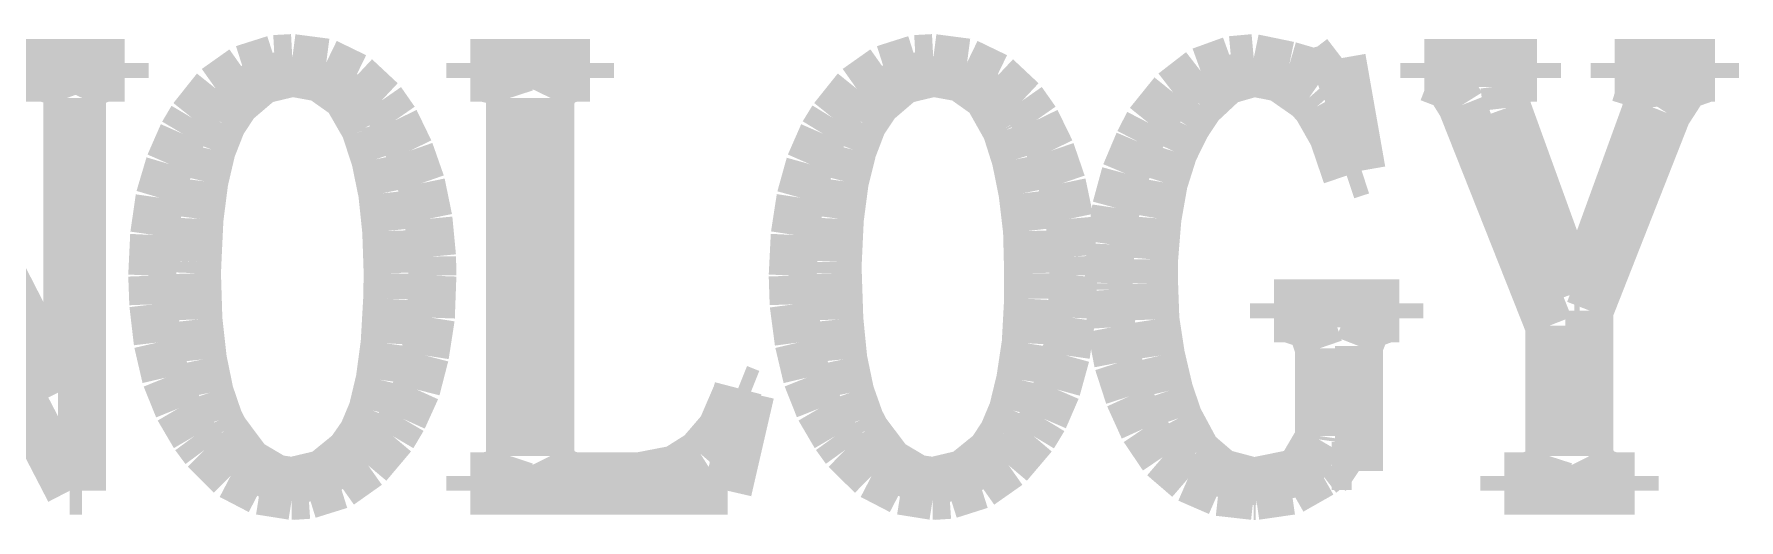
# Model space of a CAD drawing. Extents: x -61 to 349, y -42 to 245.
# Drawn here: x 331.989 to 335.6, y -32.112 to -31.083 of the extents above; entities that cross this region are included whole.
import ezdxf

# ---------------------------------------------------------------- set-up
doc = ezdxf.new("R2010")
doc.units = 0
doc.layers.add('BOARD_GEOMETRY_DIMENSION', color=2, linetype='CONTINUOUS')
doc.layers.add('BOARD_GEOMETRY_SILKSCREEN_TOP', color=1, linetype='CONTINUOUS')

msp = doc.modelspace()

# ---------------------------------------------------------------- linework, layer by layer
at = {"layer": 'BOARD_GEOMETRY_DIMENSION', "const_width": 0.1016}
for points in [[(332.432152, -31.15691), (332.498446, -31.135828)], [(332.498446, -31.135828), (332.536038, -31.133796)], [(332.536038, -31.133796), (332.60792, -31.143194)], [(333.789528, -31.15691), (333.855822, -31.135828)], [(333.855822, -31.135828), (333.893414, -31.133796)], [(333.893414, -31.133796), (333.965042, -31.143194)], [(334.52435, -31.138114), (334.572102, -31.133796)], [(334.572102, -31.133796), (334.647032, -31.14929)], [(334.73136, -31.154624), (334.758538, -31.133796)], [(334.758538, -31.133796), (334.800448, -31.372302)], [(331.692758, -31.14421), (332.04785, -31.838392)], [(331.968602, -31.175706), (331.968602, -31.14421)], [(331.968602, -31.14421), (332.180946, -31.14421)], [(332.180946, -31.14421), (332.180946, -31.175706)], [(332.373732, -31.198312), (332.432152, -31.15691)], [(332.536038, -31.164784), (332.471522, -31.180278)], [(332.596236, -31.175706), (332.536038, -31.164784)], [(332.60792, -31.143194), (332.67015, -31.17342)], [(332.91272, -31.175706), (332.91272, -31.14421)], [(332.91272, -31.14421), (333.16672, -31.14421)], [(333.16672, -31.14421), (333.16672, -31.175706)], [(333.730854, -31.198312), (333.789528, -31.15691)], [(333.893414, -31.164784), (333.828644, -31.180278)], [(333.953612, -31.175706), (333.893414, -31.164784)], [(333.965042, -31.143194), (334.027526, -31.17342)], [(334.401414, -31.206694), (334.459834, -31.161482)], [(334.459834, -31.161482), (334.52435, -31.138114)], [(334.572102, -31.164784), (334.51292, -31.181802)], [(334.628236, -31.175706), (334.572102, -31.164784)], [(334.647032, -31.14929), (334.700118, -31.164784)], [(334.700118, -31.164784), (334.73136, -31.154624)], [(334.933544, -31.175706), (334.933544, -31.14421)], [(334.933544, -31.14421), (335.17205, -31.14421)], [(335.17205, -31.14421), (335.17205, -31.175706)], [(335.336134, -31.175706), (335.336134, -31.14421)], [(335.336134, -31.14421), (335.548732, -31.14421)], [(335.548732, -31.14421), (335.548732, -31.175706)], [(332.011528, -31.175706), (331.968602, -31.175706)], [(332.04785, -31.18612), (332.011528, -31.175706)], [(332.059534, -31.218124), (332.04785, -31.18612)], [(332.106016, -31.18612), (332.090522, -31.218124)], [(332.138528, -31.175706), (332.106016, -31.18612)], [(332.180946, -31.175706), (332.138528, -31.175706)], [(332.323948, -31.260796), (332.373732, -31.198312)], [(332.471522, -31.180278), (332.41615, -31.227522)], [(332.651608, -31.214822), (332.596236, -31.175706)], [(332.67015, -31.17342), (332.724506, -31.22422)], [(332.943962, -31.175706), (332.91272, -31.175706)], [(332.986634, -31.18612), (332.943962, -31.175706)], [(332.997048, -31.218124), (332.986634, -31.18612)], [(333.09814, -31.18612), (333.082646, -31.218124)], [(333.130652, -31.175706), (333.09814, -31.18612)], [(333.16672, -31.175706), (333.130652, -31.175706)], [(333.680816, -31.260796), (333.730854, -31.198312)], [(333.828644, -31.180278), (333.773526, -31.227522)], [(334.00873, -31.214822), (333.953612, -31.175706)], [(334.027526, -31.17342), (334.081628, -31.22422)], [(334.349344, -31.27121), (334.401414, -31.206694)], [(334.51292, -31.181802), (334.458564, -31.232602)], [(334.688942, -31.218124), (334.628236, -31.175706)], [(334.943704, -31.175706), (334.933544, -31.175706)], [(334.98663, -31.192216), (334.943704, -31.175706)], [(335.012538, -31.233618), (334.98663, -31.192216)], [(335.139538, -31.175706), (335.102962, -31.192216)], [(335.102962, -31.192216), (335.10855, -31.239206)], [(335.17205, -31.175706), (335.139538, -31.175706)], [(335.346548, -31.175706), (335.336134, -31.175706)], [(335.399634, -31.192216), (335.346548, -31.175706)], [(335.404968, -31.239206), (335.399634, -31.192216)], [(335.485232, -31.192216), (335.44764, -31.250382)], [(335.531968, -31.175706), (335.485232, -31.192216)], [(335.548732, -31.175706), (335.531968, -31.175706)], [(332.059534, -31.838392), (332.059534, -31.218124)], [(332.090522, -31.218124), (332.090522, -32.050482)], [(332.41615, -31.227522), (332.387448, -31.27121)], [(332.689962, -31.281624), (332.651608, -31.214822)], [(332.724506, -31.22422), (332.753462, -31.265876)], [(332.997048, -31.976822), (332.997048, -31.218124)], [(333.082646, -31.218124), (333.082646, -31.976822)], [(333.773526, -31.227522), (333.744316, -31.27121)], [(334.046322, -31.281624), (334.00873, -31.214822)], [(334.081628, -31.22422), (334.110838, -31.265876)], [(334.458564, -31.232602), (334.429608, -31.27629)], [(334.705452, -31.23692), (334.688942, -31.218124)], [(334.739742, -31.297118), (334.705452, -31.23692)], [(335.197704, -31.700978), (335.012538, -31.233618)], [(335.10855, -31.239206), (335.251044, -31.632398)], [(335.26222, -31.632398), (335.404968, -31.239206)], [(332.06436, -32.050482), (331.65542, -31.260796)], [(332.304136, -31.294324), (332.323948, -31.260796)], [(332.387448, -31.27121), (332.36535, -31.327598)], [(332.753462, -31.265876), (332.784704, -31.330392)], [(333.660242, -31.294324), (333.680816, -31.260796)], [(333.744316, -31.27121), (333.722726, -31.327598)], [(334.110838, -31.265876), (334.142334, -31.330392)], [(334.328516, -31.311596), (334.349344, -31.27121)], [(334.429608, -31.27629), (334.40243, -31.331408)], [(335.44764, -31.250382), (335.283048, -31.66872)], [(332.275942, -31.358586), (332.304136, -31.294324)], [(332.691232, -31.285688), (332.689962, -31.281624)], [(332.711806, -31.348426), (332.691232, -31.285688)], [(333.632048, -31.358586), (333.660242, -31.294324)], [(334.048354, -31.285688), (334.046322, -31.281624)], [(334.068166, -31.348426), (334.048354, -31.285688)], [(334.300322, -31.378398), (334.328516, -31.311596)], [(334.768952, -31.382716), (334.739742, -31.297118)], [(332.36535, -31.327598), (332.349602, -31.394908)], [(332.726538, -31.420308), (332.711806, -31.348426)], [(332.784704, -31.330392), (332.808834, -31.399226)], [(333.722726, -31.327598), (333.705962, -31.394908)], [(334.082644, -31.420308), (334.068166, -31.348426)], [(334.142334, -31.330392), (334.165956, -31.399226)], [(334.40243, -31.331408), (334.381602, -31.397194)], [(332.25486, -31.429706), (332.275942, -31.358586)], [(333.612236, -31.429706), (333.632048, -31.358586)], [(334.28051, -31.451296), (334.300322, -31.378398)], [(334.800448, -31.372302), (334.768952, -31.382716)], [(332.349602, -31.394908), (332.339442, -31.47441)], [(332.73492, -31.500318), (332.726538, -31.420308)], [(332.808834, -31.399226), (332.824328, -31.47441)], [(333.705962, -31.394908), (333.695548, -31.47441)], [(334.092042, -31.500318), (334.082644, -31.420308)], [(334.165956, -31.399226), (334.181704, -31.47441)], [(334.381602, -31.397194), (334.36814, -31.473394)], [(332.24343, -31.5087), (332.25486, -31.429706)], [(333.600044, -31.5087), (333.612236, -31.429706)], [(334.269334, -31.528512), (334.28051, -31.451296)], [(332.339442, -31.47441), (332.335124, -31.565596)], [(332.824328, -31.47441), (332.831948, -31.55442)], [(333.695548, -31.47441), (333.69123, -31.565596)], [(334.181704, -31.47441), (334.188816, -31.55442)], [(334.36814, -31.473394), (334.361028, -31.560516)], [(332.239366, -31.594806), (332.24343, -31.5087)], [(332.737968, -31.589726), (332.73492, -31.500318)], [(333.595726, -31.594806), (333.600044, -31.5087)], [(334.094328, -31.589726), (334.092042, -31.500318)], [(334.265016, -31.610808), (334.269334, -31.528512)], [(332.335124, -31.565596), (332.334108, -31.589726)], [(332.831948, -31.55442), (332.83271, -31.594806)], [(333.69123, -31.565596), (333.69123, -31.589726)], [(334.188816, -31.55442), (334.19034, -31.594806)], [(334.361028, -31.560516), (334.361028, -31.610808)], [(332.241652, -31.655512), (332.239366, -31.594806)], [(332.334108, -31.589726), (332.337156, -31.687516)], [(332.736952, -31.643828), (332.737968, -31.589726)], [(332.83271, -31.594806), (332.829408, -31.683706)], [(333.597758, -31.655512), (333.595726, -31.594806)], [(333.69123, -31.589726), (333.694532, -31.687516)], [(334.094328, -31.643828), (334.094328, -31.589726)], [(334.19034, -31.594806), (334.185768, -31.683706)], [(334.265016, -31.624778), (334.265016, -31.610808)], [(334.27035, -31.70428), (334.265016, -31.624778)], [(334.361028, -31.610808), (334.363822, -31.687516)], [(335.251044, -31.632398), (335.26222, -31.632398)], [(332.25105, -31.736284), (332.241652, -31.655512)], [(332.731618, -31.737808), (332.736952, -31.643828)], [(333.608426, -31.736284), (333.597758, -31.655512)], [(334.089248, -31.737808), (334.094328, -31.643828)], [(334.615028, -31.685484), (334.615028, -31.653226)], [(334.615028, -31.653226), (334.880204, -31.653226)], [(334.880204, -31.653226), (334.880204, -31.685484)], [(335.283048, -31.66872), (335.283048, -31.976822)], [(332.337156, -31.687516), (332.346554, -31.772098)], [(332.829408, -31.683706), (332.816962, -31.763716)], [(333.694532, -31.687516), (333.702914, -31.772098)], [(334.185768, -31.683706), (334.174338, -31.763716)], [(334.284828, -31.77921), (334.27035, -31.70428)], [(334.363822, -31.687516), (334.375506, -31.763716)], [(334.647032, -31.685484), (334.615028, -31.685484)], [(334.694022, -31.700978), (334.647032, -31.685484)], [(334.710532, -31.748984), (334.694022, -31.700978)], [(334.811624, -31.700978), (334.79486, -31.743904)], [(334.853534, -31.685484), (334.811624, -31.700978)], [(334.880204, -31.685484), (334.853534, -31.685484)], [(335.197704, -31.976822), (335.197704, -31.700978)], [(332.268322, -31.810706), (332.25105, -31.736284)], [(332.721204, -31.815278), (332.731618, -31.737808)], [(333.625952, -31.810706), (333.608426, -31.736284)], [(334.077564, -31.815278), (334.089248, -31.737808)], [(334.710532, -31.934404), (334.710532, -31.748984)], [(334.79486, -31.743904), (334.79486, -32.008318)], [(332.346554, -31.772098), (332.361032, -31.84271)], [(332.816962, -31.763716), (332.79842, -31.835598)], [(333.702914, -31.772098), (333.717646, -31.84271)], [(334.174338, -31.763716), (334.154526, -31.835598)], [(334.307942, -31.850584), (334.284828, -31.77921)], [(334.375506, -31.763716), (334.393032, -31.838392)], [(332.294738, -31.875984), (332.268322, -31.810706)], [(332.70571, -31.880302), (332.721204, -31.815278)], [(333.65186, -31.875984), (333.625952, -31.810706)], [(334.061816, -31.880302), (334.077564, -31.815278)], [(332.04785, -31.838392), (332.059534, -31.838392)], [(332.361032, -31.84271), (332.380844, -31.900876)], [(332.79842, -31.835598), (332.770226, -31.897828)], [(333.44485, -31.919926), (333.477108, -31.844996)], [(333.506064, -31.843726), (333.458312, -32.050482)], [(333.477108, -31.844996), (333.480156, -31.833312)], [(333.480156, -31.833312), (333.506064, -31.843726)], [(333.717646, -31.84271), (333.73822, -31.900876)], [(334.154526, -31.835598), (334.127602, -31.897828)], [(334.33893, -31.91891), (334.307942, -31.850584)], [(334.393032, -31.838392), (334.412844, -31.896812)], [(332.329028, -31.934404), (332.294738, -31.875984)], [(332.685136, -31.929324), (332.70571, -31.880302)], [(333.68615, -31.934404), (333.65186, -31.875984)], [(334.041242, -31.929324), (334.061816, -31.880302)], [(332.380844, -31.900876), (332.392528, -31.923482)], [(332.392528, -31.923482), (332.442312, -31.990284)], [(332.657704, -31.968694), (332.685136, -31.929324)], [(332.770226, -31.897828), (332.748636, -31.934404)], [(333.400146, -31.971996), (333.44485, -31.919926)], [(333.73822, -31.900876), (333.74965, -31.923482)], [(333.74965, -31.923482), (333.799942, -31.990284)], [(334.015334, -31.968694), (334.041242, -31.929324)], [(334.127602, -31.897828), (334.105504, -31.934404)], [(334.37957, -31.979108), (334.33893, -31.91891)], [(334.412844, -31.896812), (334.451452, -31.968694)], [(332.350618, -31.963614), (332.329028, -31.934404)], [(332.405736, -32.018478), (332.350618, -31.963614)], [(332.748636, -31.934404), (332.696312, -31.99638)], [(333.707232, -31.963614), (333.68615, -31.934404)], [(333.763112, -32.018478), (333.707232, -31.963614)], [(334.105504, -31.934404), (334.052926, -31.99638)], [(334.673448, -32.002984), (334.709516, -31.941516)], [(334.709516, -31.941516), (334.710532, -31.934404)], [(332.442312, -31.990284), (332.500732, -32.024828)], [(332.60157, -32.014414), (332.657704, -31.968694)], [(332.696312, -31.99638), (332.63713, -32.03829)], [(332.986634, -32.008318), (332.997048, -31.976822)], [(333.082646, -31.976822), (333.09814, -32.008318)], [(333.347822, -32.005016), (333.400146, -31.971996)], [(333.799942, -31.990284), (333.857854, -32.024828)], [(333.958946, -32.014414), (334.015334, -31.968694)], [(334.052926, -31.99638), (333.993236, -32.03829)], [(334.432656, -32.024828), (334.37957, -31.979108)], [(334.451452, -31.968694), (334.502252, -32.012382)], [(334.736948, -31.997904), (334.715612, -32.014414)], [(334.779112, -31.997904), (334.736948, -31.997904)], [(334.79486, -32.008318), (334.779112, -31.997904)], [(335.187544, -32.008318), (335.197704, -31.976822)], [(335.283048, -31.976822), (335.29905, -32.008318)], [(332.467204, -32.050482), (332.405736, -32.018478)], [(332.500732, -32.024828), (332.536038, -32.029908)], [(332.536038, -32.029908), (332.60157, -32.014414)], [(332.63713, -32.03829), (332.570328, -32.059118)], [(332.91272, -32.050482), (332.91272, -32.019494)], [(332.91272, -32.019494), (332.94955, -32.019494)], [(332.94955, -32.019494), (332.986634, -32.008318)], [(333.09814, -32.008318), (333.130652, -32.019494)], [(333.130652, -32.019494), (333.273146, -32.019494)], [(333.273146, -32.019494), (333.347822, -32.005016)], [(333.824834, -32.050482), (333.763112, -32.018478)], [(333.857854, -32.024828), (333.893414, -32.029908)], [(333.893414, -32.029908), (333.958946, -32.014414)], [(333.993236, -32.03829), (333.927704, -32.059118)], [(334.497426, -32.053022), (334.432656, -32.024828)], [(334.502252, -32.012382), (334.568038, -32.029908)], [(334.568038, -32.029908), (334.577436, -32.029908)], [(334.577436, -32.029908), (334.653636, -32.014414)], [(334.715612, -32.014414), (334.652112, -32.050482)], [(334.653636, -32.014414), (334.673448, -32.002984)], [(335.102962, -32.050482), (335.102962, -32.019494)], [(335.102962, -32.019494), (335.150968, -32.019494)], [(335.150968, -32.019494), (335.187544, -32.008318)], [(335.29905, -32.008318), (335.331054, -32.019494)], [(335.331054, -32.019494), (335.378806, -32.019494)], [(335.378806, -32.019494), (335.378806, -32.050482)], [(332.090522, -32.050482), (332.06436, -32.050482)], [(332.536038, -32.061404), (332.467204, -32.050482)], [(332.534514, -32.060896), (332.540356, -32.060896)], [(332.570328, -32.059118), (332.536038, -32.061404)], [(333.458312, -32.050482), (332.91272, -32.050482)], [(333.893414, -32.061404), (333.824834, -32.050482)], [(333.892144, -32.060896), (333.897732, -32.060896)], [(333.927704, -32.059118), (333.893414, -32.061404)], [(334.572102, -32.061404), (334.497426, -32.053022)], [(334.57642, -32.061404), (334.572102, -32.061404)], [(334.652112, -32.050482), (334.57642, -32.061404)], [(335.378806, -32.050482), (335.102962, -32.050482)]]:
    msp.add_lwpolyline(points, dxfattribs=at)
at = {"layer": 'BOARD_GEOMETRY_SILKSCREEN_TOP', "const_width": 0.1016}
for points in [[(332.432152, -31.15691), (332.498446, -31.135828)], [(332.498446, -31.135828), (332.536038, -31.133796)], [(332.536038, -31.133796), (332.60792, -31.143194)], [(333.789528, -31.15691), (333.855822, -31.135828)], [(333.855822, -31.135828), (333.893414, -31.133796)], [(333.893414, -31.133796), (333.965042, -31.143194)], [(334.52435, -31.138114), (334.572102, -31.133796)], [(334.572102, -31.133796), (334.647032, -31.14929)], [(334.73136, -31.154624), (334.758538, -31.133796)], [(334.758538, -31.133796), (334.800448, -31.372302)], [(331.692758, -31.14421), (332.04785, -31.838392)], [(331.968602, -31.14421), (332.180946, -31.14421)], [(331.968602, -31.175706), (331.968602, -31.14421)], [(332.180946, -31.14421), (332.180946, -31.175706)], [(332.373732, -31.198312), (332.432152, -31.15691)], [(332.536038, -31.164784), (332.471522, -31.180278)], [(332.596236, -31.175706), (332.536038, -31.164784)], [(332.60792, -31.143194), (332.67015, -31.17342)], [(332.91272, -31.14421), (333.16672, -31.14421)], [(332.91272, -31.175706), (332.91272, -31.14421)], [(333.16672, -31.14421), (333.16672, -31.175706)], [(333.730854, -31.198312), (333.789528, -31.15691)], [(333.893414, -31.164784), (333.828644, -31.180278)], [(333.953612, -31.175706), (333.893414, -31.164784)], [(333.965042, -31.143194), (334.027526, -31.17342)], [(334.401414, -31.206694), (334.459834, -31.161482)], [(334.459834, -31.161482), (334.52435, -31.138114)], [(334.572102, -31.164784), (334.51292, -31.181802)], [(334.628236, -31.175706), (334.572102, -31.164784)], [(334.647032, -31.14929), (334.700118, -31.164784)], [(334.700118, -31.164784), (334.73136, -31.154624)], [(334.933544, -31.14421), (335.17205, -31.14421)], [(334.933544, -31.175706), (334.933544, -31.14421)], [(335.17205, -31.14421), (335.17205, -31.175706)], [(335.336134, -31.14421), (335.548732, -31.14421)], [(335.336134, -31.175706), (335.336134, -31.14421)], [(335.548732, -31.14421), (335.548732, -31.175706)], [(332.011528, -31.175706), (331.968602, -31.175706)], [(332.04785, -31.18612), (332.011528, -31.175706)], [(332.059534, -31.218124), (332.04785, -31.18612)], [(332.106016, -31.18612), (332.090522, -31.218124)], [(332.138528, -31.175706), (332.106016, -31.18612)], [(332.180946, -31.175706), (332.138528, -31.175706)], [(332.323948, -31.260796), (332.373732, -31.198312)], [(332.471522, -31.180278), (332.41615, -31.227522)], [(332.651608, -31.214822), (332.596236, -31.175706)], [(332.67015, -31.17342), (332.724506, -31.22422)], [(332.943962, -31.175706), (332.91272, -31.175706)], [(332.986634, -31.18612), (332.943962, -31.175706)], [(332.997048, -31.218124), (332.986634, -31.18612)], [(333.09814, -31.18612), (333.082646, -31.218124)], [(333.130652, -31.175706), (333.09814, -31.18612)], [(333.16672, -31.175706), (333.130652, -31.175706)], [(333.680816, -31.260796), (333.730854, -31.198312)], [(333.828644, -31.180278), (333.773526, -31.227522)], [(334.00873, -31.214822), (333.953612, -31.175706)], [(334.027526, -31.17342), (334.081628, -31.22422)], [(334.349344, -31.27121), (334.401414, -31.206694)], [(334.51292, -31.181802), (334.458564, -31.232602)], [(334.688942, -31.218124), (334.628236, -31.175706)], [(334.943704, -31.175706), (334.933544, -31.175706)], [(334.98663, -31.192216), (334.943704, -31.175706)], [(335.012538, -31.233618), (334.98663, -31.192216)], [(335.139538, -31.175706), (335.102962, -31.192216)], [(335.102962, -31.192216), (335.10855, -31.239206)], [(335.17205, -31.175706), (335.139538, -31.175706)], [(335.346548, -31.175706), (335.336134, -31.175706)], [(335.399634, -31.192216), (335.346548, -31.175706)], [(335.404968, -31.239206), (335.399634, -31.192216)], [(335.485232, -31.192216), (335.44764, -31.250382)], [(335.531968, -31.175706), (335.485232, -31.192216)], [(335.548732, -31.175706), (335.531968, -31.175706)], [(332.059534, -31.838392), (332.059534, -31.218124)], [(332.090522, -31.218124), (332.090522, -32.050482)], [(332.41615, -31.227522), (332.387448, -31.27121)], [(332.689962, -31.281624), (332.651608, -31.214822)], [(332.724506, -31.22422), (332.753462, -31.265876)], [(332.997048, -31.976822), (332.997048, -31.218124)], [(333.082646, -31.218124), (333.082646, -31.976822)], [(333.773526, -31.227522), (333.744316, -31.27121)], [(334.046322, -31.281624), (334.00873, -31.214822)], [(334.081628, -31.22422), (334.110838, -31.265876)], [(334.458564, -31.232602), (334.429608, -31.27629)], [(334.705452, -31.23692), (334.688942, -31.218124)], [(334.739742, -31.297118), (334.705452, -31.23692)], [(335.197704, -31.700978), (335.012538, -31.233618)], [(335.10855, -31.239206), (335.251044, -31.632398)], [(335.26222, -31.632398), (335.404968, -31.239206)], [(332.06436, -32.050482), (331.65542, -31.260796)], [(332.304136, -31.294324), (332.323948, -31.260796)], [(332.387448, -31.27121), (332.36535, -31.327598)], [(332.753462, -31.265876), (332.784704, -31.330392)], [(333.660242, -31.294324), (333.680816, -31.260796)], [(333.744316, -31.27121), (333.722726, -31.327598)], [(334.110838, -31.265876), (334.142334, -31.330392)], [(334.328516, -31.311596), (334.349344, -31.27121)], [(334.429608, -31.27629), (334.40243, -31.331408)], [(335.44764, -31.250382), (335.283048, -31.66872)], [(332.275942, -31.358586), (332.304136, -31.294324)], [(332.691232, -31.285688), (332.689962, -31.281624)], [(332.711806, -31.348426), (332.691232, -31.285688)], [(333.632048, -31.358586), (333.660242, -31.294324)], [(334.048354, -31.285688), (334.046322, -31.281624)], [(334.068166, -31.348426), (334.048354, -31.285688)], [(334.300322, -31.378398), (334.328516, -31.311596)], [(334.768952, -31.382716), (334.739742, -31.297118)], [(332.36535, -31.327598), (332.349602, -31.394908)], [(332.726538, -31.420308), (332.711806, -31.348426)], [(332.784704, -31.330392), (332.808834, -31.399226)], [(333.722726, -31.327598), (333.705962, -31.394908)], [(334.082644, -31.420308), (334.068166, -31.348426)], [(334.142334, -31.330392), (334.165956, -31.399226)], [(334.40243, -31.331408), (334.381602, -31.397194)], [(332.25486, -31.429706), (332.275942, -31.358586)], [(333.612236, -31.429706), (333.632048, -31.358586)], [(334.28051, -31.451296), (334.300322, -31.378398)], [(334.800448, -31.372302), (334.768952, -31.382716)], [(332.349602, -31.394908), (332.339442, -31.47441)], [(332.73492, -31.500318), (332.726538, -31.420308)], [(332.808834, -31.399226), (332.824328, -31.47441)], [(333.705962, -31.394908), (333.695548, -31.47441)], [(334.092042, -31.500318), (334.082644, -31.420308)], [(334.165956, -31.399226), (334.181704, -31.47441)], [(334.381602, -31.397194), (334.36814, -31.473394)], [(332.24343, -31.5087), (332.25486, -31.429706)], [(333.600044, -31.5087), (333.612236, -31.429706)], [(334.269334, -31.528512), (334.28051, -31.451296)], [(332.339442, -31.47441), (332.335124, -31.565596)], [(332.824328, -31.47441), (332.831948, -31.55442)], [(333.695548, -31.47441), (333.69123, -31.565596)], [(334.181704, -31.47441), (334.188816, -31.55442)], [(334.36814, -31.473394), (334.361028, -31.560516)], [(332.239366, -31.594806), (332.24343, -31.5087)], [(332.737968, -31.589726), (332.73492, -31.500318)], [(333.595726, -31.594806), (333.600044, -31.5087)], [(334.094328, -31.589726), (334.092042, -31.500318)], [(334.265016, -31.610808), (334.269334, -31.528512)], [(332.335124, -31.565596), (332.334108, -31.589726)], [(332.831948, -31.55442), (332.83271, -31.594806)], [(333.69123, -31.565596), (333.69123, -31.589726)], [(334.188816, -31.55442), (334.19034, -31.594806)], [(334.361028, -31.560516), (334.361028, -31.610808)], [(332.241652, -31.655512), (332.239366, -31.594806)], [(332.334108, -31.589726), (332.337156, -31.687516)], [(332.736952, -31.643828), (332.737968, -31.589726)], [(332.83271, -31.594806), (332.829408, -31.683706)], [(333.597758, -31.655512), (333.595726, -31.594806)], [(333.69123, -31.589726), (333.694532, -31.687516)], [(334.094328, -31.643828), (334.094328, -31.589726)], [(334.19034, -31.594806), (334.185768, -31.683706)], [(334.265016, -31.624778), (334.265016, -31.610808)], [(334.27035, -31.70428), (334.265016, -31.624778)], [(334.361028, -31.610808), (334.363822, -31.687516)], [(335.251044, -31.632398), (335.26222, -31.632398)], [(332.25105, -31.736284), (332.241652, -31.655512)], [(332.731618, -31.737808), (332.736952, -31.643828)], [(333.608426, -31.736284), (333.597758, -31.655512)], [(334.089248, -31.737808), (334.094328, -31.643828)], [(334.615028, -31.653226), (334.880204, -31.653226)], [(334.615028, -31.685484), (334.615028, -31.653226)], [(334.880204, -31.653226), (334.880204, -31.685484)], [(335.283048, -31.66872), (335.283048, -31.976822)], [(332.337156, -31.687516), (332.346554, -31.772098)], [(332.829408, -31.683706), (332.816962, -31.763716)], [(333.694532, -31.687516), (333.702914, -31.772098)], [(334.185768, -31.683706), (334.174338, -31.763716)], [(334.284828, -31.77921), (334.27035, -31.70428)], [(334.363822, -31.687516), (334.375506, -31.763716)], [(334.647032, -31.685484), (334.615028, -31.685484)], [(334.694022, -31.700978), (334.647032, -31.685484)], [(334.710532, -31.748984), (334.694022, -31.700978)], [(334.811624, -31.700978), (334.79486, -31.743904)], [(334.853534, -31.685484), (334.811624, -31.700978)], [(334.880204, -31.685484), (334.853534, -31.685484)], [(335.197704, -31.976822), (335.197704, -31.700978)], [(332.268322, -31.810706), (332.25105, -31.736284)], [(332.721204, -31.815278), (332.731618, -31.737808)], [(333.625952, -31.810706), (333.608426, -31.736284)], [(334.077564, -31.815278), (334.089248, -31.737808)], [(334.710532, -31.934404), (334.710532, -31.748984)], [(334.79486, -31.743904), (334.79486, -32.008318)], [(332.346554, -31.772098), (332.361032, -31.84271)], [(332.816962, -31.763716), (332.79842, -31.835598)], [(333.702914, -31.772098), (333.717646, -31.84271)], [(334.174338, -31.763716), (334.154526, -31.835598)], [(334.307942, -31.850584), (334.284828, -31.77921)], [(334.375506, -31.763716), (334.393032, -31.838392)], [(332.294738, -31.875984), (332.268322, -31.810706)], [(332.70571, -31.880302), (332.721204, -31.815278)], [(333.65186, -31.875984), (333.625952, -31.810706)], [(334.061816, -31.880302), (334.077564, -31.815278)], [(332.04785, -31.838392), (332.059534, -31.838392)], [(332.361032, -31.84271), (332.380844, -31.900876)], [(332.79842, -31.835598), (332.770226, -31.897828)], [(333.44485, -31.919926), (333.477108, -31.844996)], [(333.506064, -31.843726), (333.458312, -32.050482)], [(333.477108, -31.844996), (333.480156, -31.833312)], [(333.480156, -31.833312), (333.506064, -31.843726)], [(333.717646, -31.84271), (333.73822, -31.900876)], [(334.154526, -31.835598), (334.127602, -31.897828)], [(334.33893, -31.91891), (334.307942, -31.850584)], [(334.393032, -31.838392), (334.412844, -31.896812)], [(332.329028, -31.934404), (332.294738, -31.875984)], [(332.685136, -31.929324), (332.70571, -31.880302)], [(333.68615, -31.934404), (333.65186, -31.875984)], [(334.041242, -31.929324), (334.061816, -31.880302)], [(332.380844, -31.900876), (332.392528, -31.923482)], [(332.392528, -31.923482), (332.442312, -31.990284)], [(332.657704, -31.968694), (332.685136, -31.929324)], [(332.770226, -31.897828), (332.748636, -31.934404)], [(333.400146, -31.971996), (333.44485, -31.919926)], [(333.73822, -31.900876), (333.74965, -31.923482)], [(333.74965, -31.923482), (333.799942, -31.990284)], [(334.015334, -31.968694), (334.041242, -31.929324)], [(334.127602, -31.897828), (334.105504, -31.934404)], [(334.37957, -31.979108), (334.33893, -31.91891)], [(334.412844, -31.896812), (334.451452, -31.968694)], [(332.350618, -31.963614), (332.329028, -31.934404)], [(332.405736, -32.018478), (332.350618, -31.963614)], [(332.748636, -31.934404), (332.696312, -31.99638)], [(333.707232, -31.963614), (333.68615, -31.934404)], [(333.763112, -32.018478), (333.707232, -31.963614)], [(334.105504, -31.934404), (334.052926, -31.99638)], [(334.673448, -32.002984), (334.709516, -31.941516)], [(334.709516, -31.941516), (334.710532, -31.934404)], [(332.442312, -31.990284), (332.500732, -32.024828)], [(332.60157, -32.014414), (332.657704, -31.968694)], [(332.696312, -31.99638), (332.63713, -32.03829)], [(332.986634, -32.008318), (332.997048, -31.976822)], [(333.082646, -31.976822), (333.09814, -32.008318)], [(333.347822, -32.005016), (333.400146, -31.971996)], [(333.799942, -31.990284), (333.857854, -32.024828)], [(333.958946, -32.014414), (334.015334, -31.968694)], [(334.052926, -31.99638), (333.993236, -32.03829)], [(334.432656, -32.024828), (334.37957, -31.979108)], [(334.451452, -31.968694), (334.502252, -32.012382)], [(334.736948, -31.997904), (334.715612, -32.014414)], [(334.779112, -31.997904), (334.736948, -31.997904)], [(334.79486, -32.008318), (334.779112, -31.997904)], [(335.187544, -32.008318), (335.197704, -31.976822)], [(335.283048, -31.976822), (335.29905, -32.008318)], [(332.467204, -32.050482), (332.405736, -32.018478)], [(332.500732, -32.024828), (332.536038, -32.029908)], [(332.536038, -32.029908), (332.60157, -32.014414)], [(332.63713, -32.03829), (332.570328, -32.059118)], [(332.91272, -32.019494), (332.94955, -32.019494)], [(332.91272, -32.050482), (332.91272, -32.019494)], [(332.94955, -32.019494), (332.986634, -32.008318)], [(333.09814, -32.008318), (333.130652, -32.019494)], [(333.130652, -32.019494), (333.273146, -32.019494)], [(333.273146, -32.019494), (333.347822, -32.005016)], [(333.824834, -32.050482), (333.763112, -32.018478)], [(333.857854, -32.024828), (333.893414, -32.029908)], [(333.893414, -32.029908), (333.958946, -32.014414)], [(333.993236, -32.03829), (333.927704, -32.059118)], [(334.497426, -32.053022), (334.432656, -32.024828)], [(334.502252, -32.012382), (334.568038, -32.029908)], [(334.568038, -32.029908), (334.577436, -32.029908)], [(334.577436, -32.029908), (334.653636, -32.014414)], [(334.715612, -32.014414), (334.652112, -32.050482)], [(334.653636, -32.014414), (334.673448, -32.002984)], [(335.102962, -32.019494), (335.150968, -32.019494)], [(335.102962, -32.050482), (335.102962, -32.019494)], [(335.150968, -32.019494), (335.187544, -32.008318)], [(335.29905, -32.008318), (335.331054, -32.019494)], [(335.331054, -32.019494), (335.378806, -32.019494)], [(335.378806, -32.019494), (335.378806, -32.050482)], [(332.090522, -32.050482), (332.06436, -32.050482)], [(332.536038, -32.061404), (332.467204, -32.050482)], [(332.534514, -32.060896), (332.540356, -32.060896)], [(332.570328, -32.059118), (332.536038, -32.061404)], [(333.458312, -32.050482), (332.91272, -32.050482)], [(333.893414, -32.061404), (333.824834, -32.050482)], [(333.892144, -32.060896), (333.897732, -32.060896)], [(333.927704, -32.059118), (333.893414, -32.061404)], [(334.572102, -32.061404), (334.497426, -32.053022)], [(334.57642, -32.061404), (334.572102, -32.061404)], [(334.652112, -32.050482), (334.57642, -32.061404)], [(335.378806, -32.050482), (335.102962, -32.050482)]]:
    msp.add_lwpolyline(points, dxfattribs=at)

doc.saveas('drawing.dxf')
